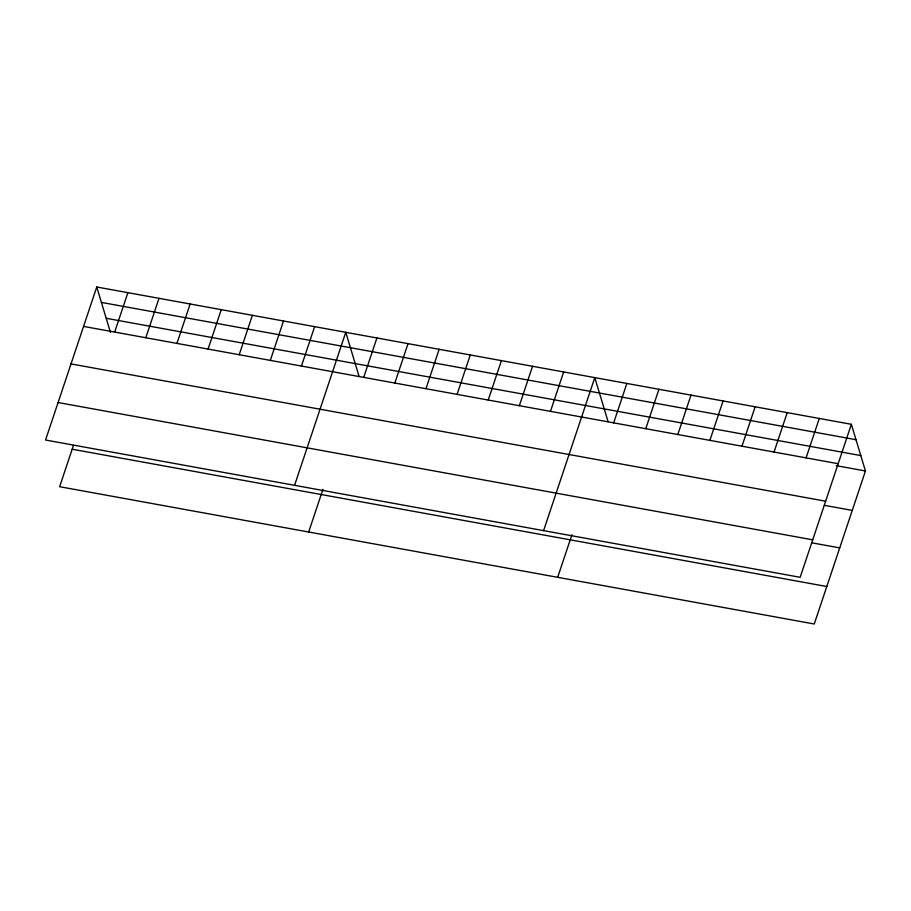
<?xml version="1.0" encoding="UTF-8"?>
<svg xmlns="http://www.w3.org/2000/svg" width="911" height="911" viewBox="0 0 911 911"><rect width="100%" height="100%" fill="white"/><g stroke="black" fill="none" stroke-linecap="round" stroke-linejoin="round"><path stroke-width="1.37" d="M96.748 286.999L45.55 440.013L800.165 577.312L851.364 424.298L96.748 286.999L110.447 332.401M73.472 445.354L59.636 486.702L814.252 624.001L865.45 470.987L851.364 424.298M114.684 332.082L127.882 292.659M145.817 337.742L159.004 298.33M176.939 343.401L190.137 303.989M208.072 349.072L221.259 309.649M239.194 354.732L252.393 315.32M270.328 360.392L283.515 320.979M301.45 366.063L314.648 326.639M294.572 485.324L345.77 332.31L359.082 376.425M308.658 532.013L322.927 489.378M363.705 377.382L376.903 337.97M394.839 383.053L408.026 343.629M425.961 388.712L439.159 349.3M457.094 394.372L470.281 354.96M488.216 400.043L501.414 360.619M519.35 405.702L532.536 366.29M550.472 411.362L563.67 371.95M543.594 530.623L594.792 377.61L608.104 421.736M557.68 577.323L571.949 534.689M613.672 422.863L626.859 383.451M645.751 428.694L658.938 389.282M677.818 434.536L691.005 395.123M709.885 440.366L723.072 400.954M741.964 446.208L755.151 406.784M774.031 452.038L787.218 412.626M806.098 457.869L819.285 418.456M101.394 302.406L856.01 439.706M106.188 318.281L860.804 455.58M83.561 326.411L838.177 463.71M836.173 465.658L865.45 470.987M71.012 363.899L825.628 501.198M824.375 505.332L852.263 510.399M58.088 402.525L812.703 539.824M811.826 542.819L839.714 547.887M72.185 449.214L826.789 586.513"/></g></svg>
